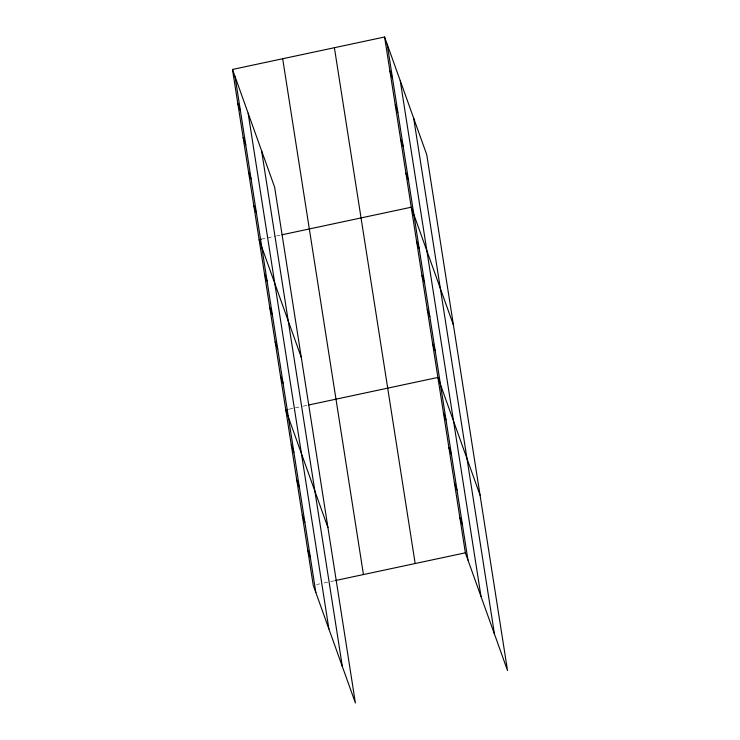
<?xml version="1.0" encoding="UTF-8"?>
<svg xmlns="http://www.w3.org/2000/svg" width="740" height="740" viewBox="0 0 740 740"><rect width="100%" height="100%" fill="white"/><g stroke="black" fill="none" stroke-linecap="round" stroke-linejoin="round"><path stroke-width="0.56" stroke-dasharray="3.7 2.78" d="M261.312 239.196L275.502 236.171M276.594 235.94L279.868 235.246M289.062 409.183L302.151 406.389M303.243 406.158L307.609 405.224M316.517 584.563L319.791 583.86M324.157 582.935L329.615 581.77M330.706 581.538L333.981 580.835"/><path stroke-width="1.11" d="M232.48 69.449L274.632 187.183L355.404 703L313.242 585.257L232.48 69.449L384.596 37L426.758 154.743L507.52 670.551L465.368 552.817L384.596 37M261.312 239.196L259.13 239.668L301.291 357.401M282.051 234.774L411.246 207.219L453.407 324.962M287.971 409.414L285.788 409.886L327.94 527.62M308.7 404.993L437.904 377.437L480.066 495.18M335.072 580.604L465.368 552.817M389.925 71.04L392.533 78.311M395.262 105.089L397.861 112.36M400.59 139.129L403.189 146.4M405.918 173.179L408.526 180.44M416.583 241.258L419.182 248.529M421.911 275.308L424.51 282.578M427.239 309.348L429.848 316.618M432.576 343.397L435.175 350.658M443.399 412.513L445.998 419.784M448.893 447.589L451.493 454.86M454.379 482.665L456.987 489.935M459.873 517.741L462.472 525.012M237.808 103.489L240.407 110.76M243.136 137.538L245.745 144.799M248.474 171.578L251.073 178.849M253.802 205.618L256.401 212.889M264.457 273.707L267.066 280.978M269.795 307.757L272.394 315.018M275.123 341.797L277.722 349.067M280.451 375.837L283.059 383.107M291.273 444.962L293.882 452.233M296.768 480.038L299.376 487.299M302.262 515.114L304.861 522.375M307.757 550.181L310.356 557.451M413.697 118.289L494.468 634.097M400.248 80.725L481.019 596.542M387.196 44.27L467.967 560.087M334.397 47.712L415.168 563.519M282.68 58.738L363.442 574.554M261.581 150.729L342.352 666.546M248.131 113.174L328.902 628.982M235.079 76.719L315.851 592.527"/></g></svg>
